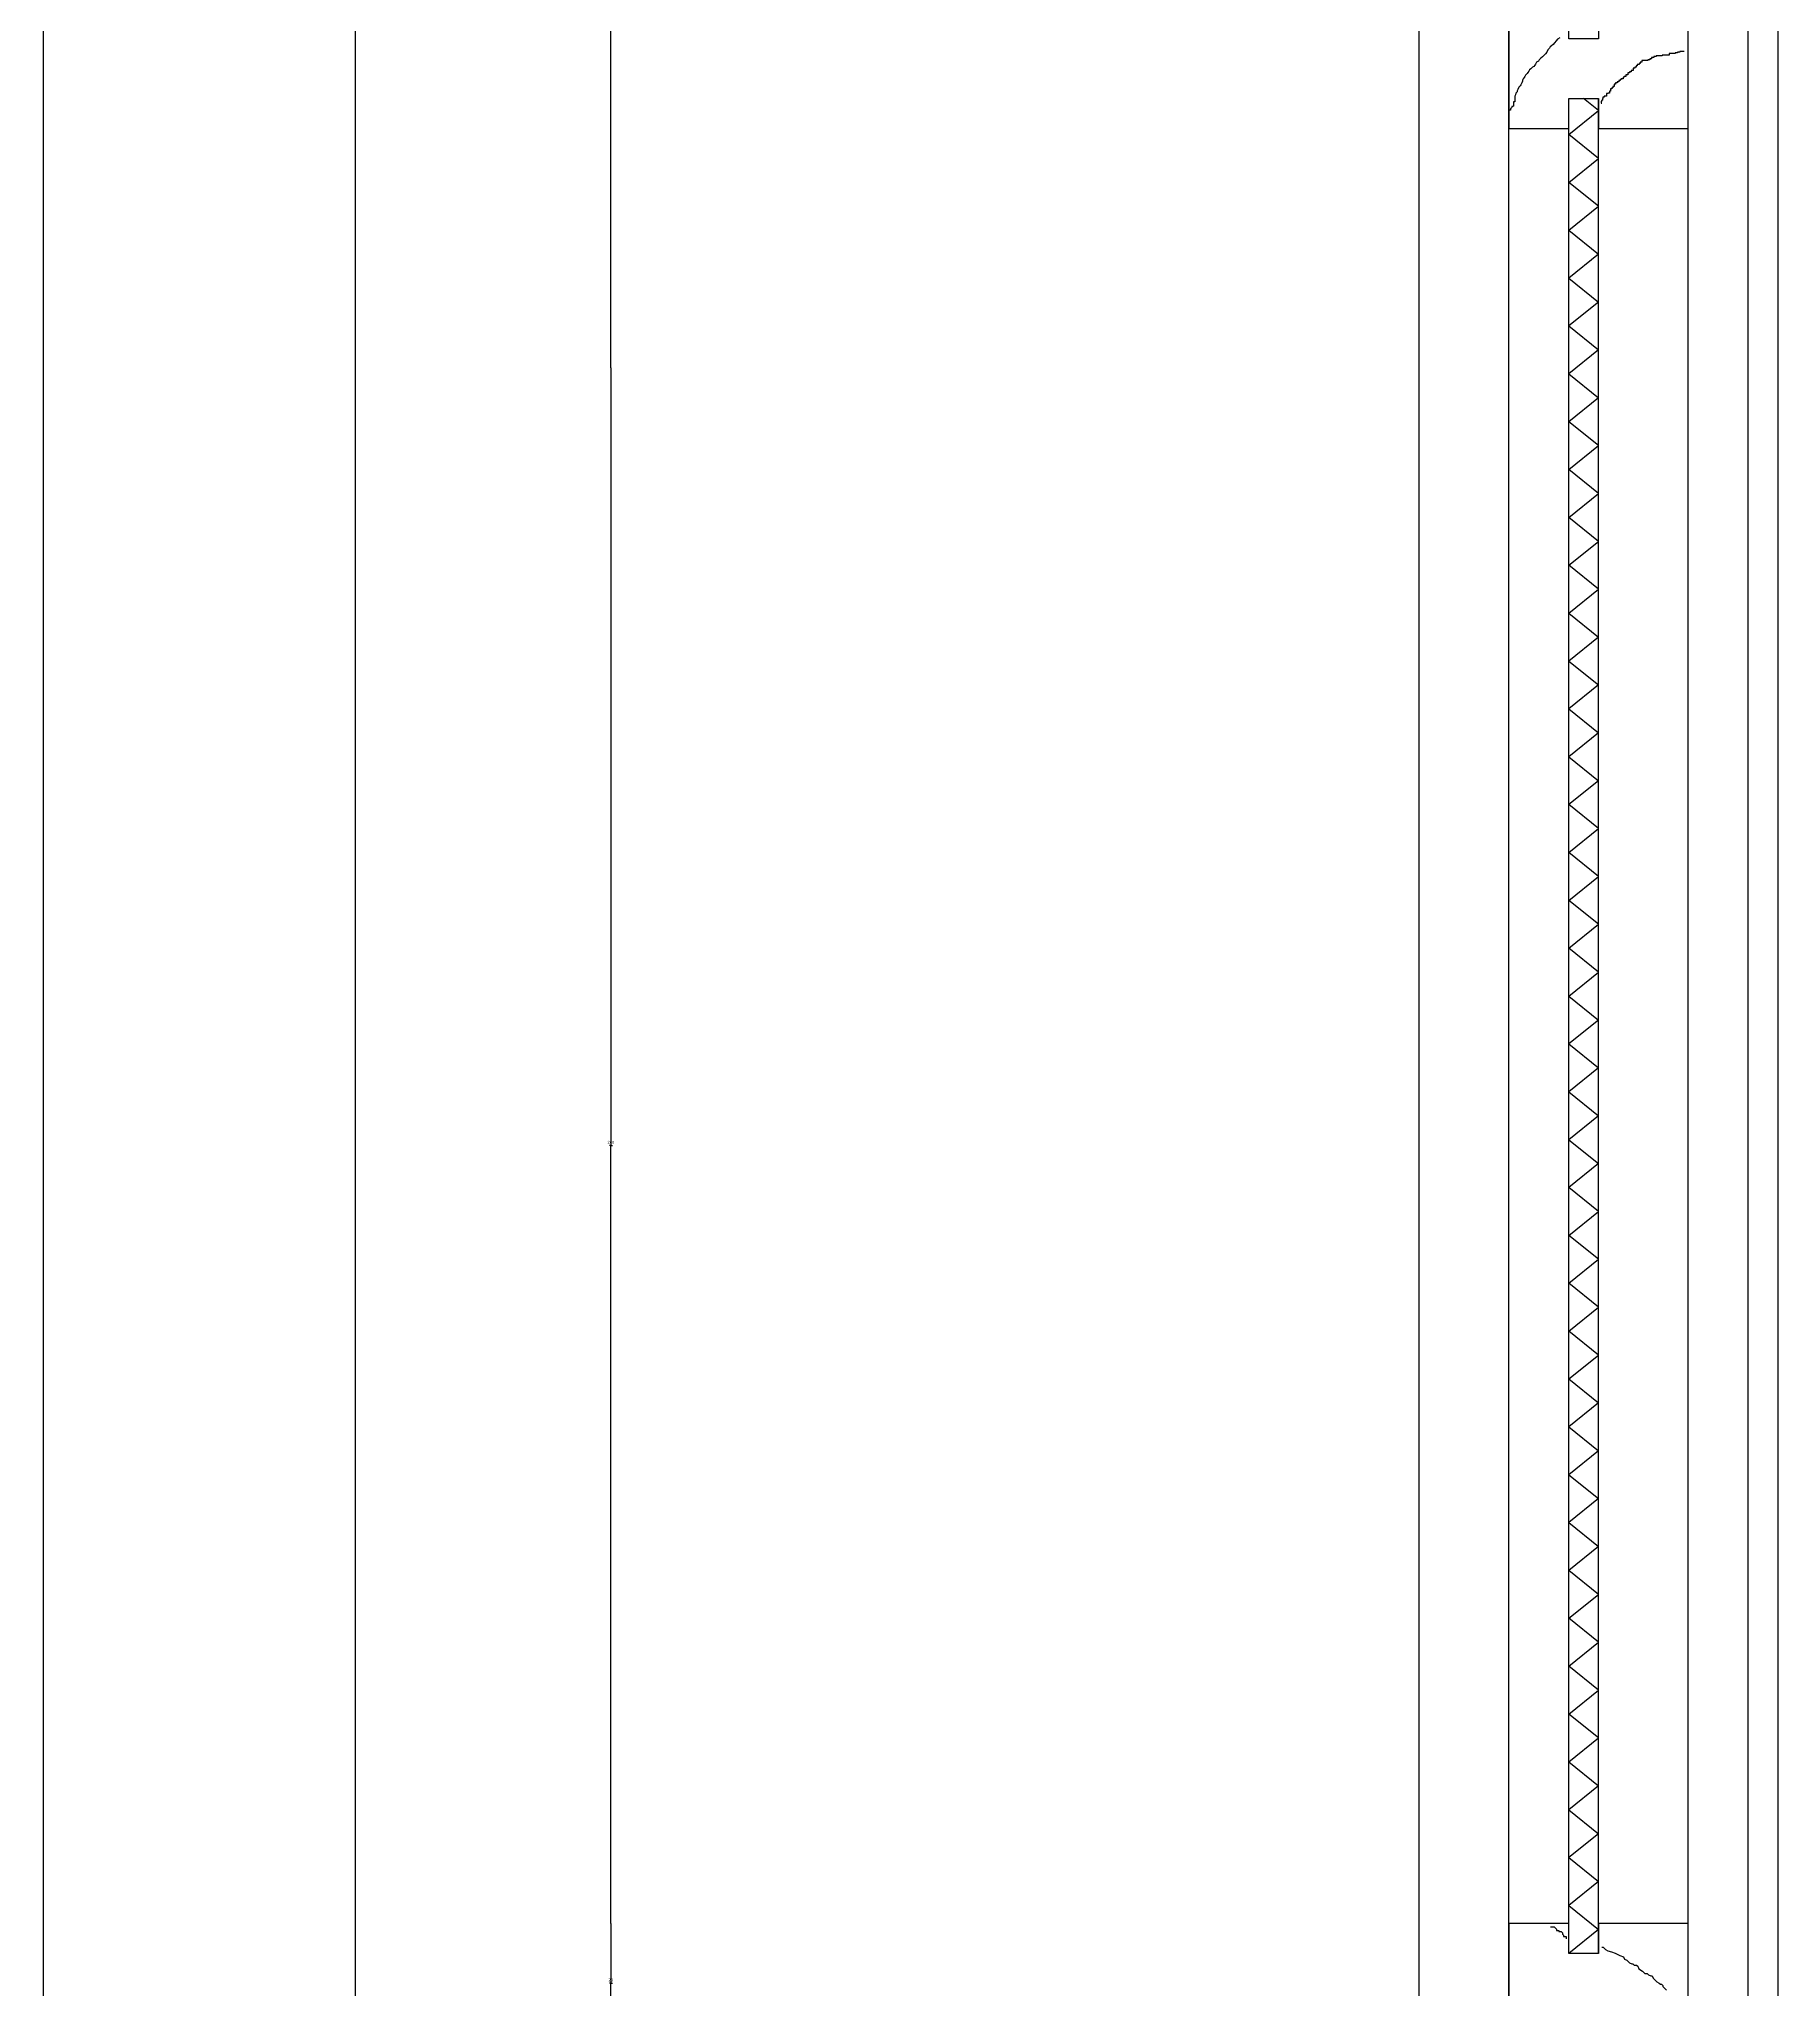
# Model space of a CAD drawing. Header units: metres. Extents: x 237 to 5358, y 156 to 7022.
# Drawn here: x 3638 to 4219, y 2075 to 2727 of the extents above; entities that cross this region are included whole.
import ezdxf

# ---------------------------------------------------------------- set-up
doc = ezdxf.new("R2010")
doc.units = ezdxf.units.M
for name, color, linetype in [('3', 3, 'Continuous'), ('4', 4, 'Continuous'), ('7', 7, 'Continuous'), ('BH', 3, 'Continuous'), ('DIM', 3, 'Continuous')]:
    doc.layers.add(name, color=color, linetype=linetype)
doc.dimstyles.get("Standard").update_dxf_attribs({"dimtxt": 2.5, "dimasz": 2.5, "dimexe": 1.25, "dimexo": 0.625, "dimtad": 1, "dimcen": 2.5, "dimazin": 3, "dimtfac": 1, "dimtmove": 0, "dimatfit": 3})

# ---------------------------------------------------------------- blocks, each defined once
blk = doc.blocks.new('BH2')
at = {"layer": 'BH'}
blk.add_lwpolyline([(0, 32), (5, 28), (0, 24), (5, 20), (0, 16), (5, 12), (0, 8), (5, 4), (0, 0)], dxfattribs=at)
blk = doc.blocks.new('*D1')
for p, q in [((3639.02, 6576.88), (3639.02, 3697.6)), ((3638.77, 3697.6), (3638.52, 3697.6)), ((3639.02, 818.32), (3639.02, 3697.6)), ((3639.02, 3697.6), (3639.02, 3697.6)), ((3639.27, 3697.6), (3639.52, 3697.6))]:
    blk.add_line(p, q)
at = {"layer": 'Defpoints'}
for p in [(3639.02, 6576.88), (3639.02, 3697.6), (3639.02, 818.32)]:
    blk.add_point(p, dxfattribs=at)
at = {"layer": 'DIM', "insert": (3639.02, 3698.725), "char_height": 1, "attachment_point": 5}
blk.add_mtext('2880', dxfattribs=at)
blk = doc.blocks.new('*D51')
for p, q in [((3828.77, 4656.87), (3828.77, 3636.87)), ((3828.52, 3636.87), (3828.27, 3636.87)), ((3828.77, 2616.88), (3828.77, 3636.87)), ((3828.77, 3636.87), (3828.77, 3636.87)), ((3829.02, 3636.87), (3829.27, 3636.87))]:
    blk.add_line(p, q)
at = {"layer": 'Defpoints'}
for p in [(3828.77, 4656.87), (3828.77, 3636.87), (3828.77, 2616.88)]:
    blk.add_point(p, dxfattribs=at)
at = {"layer": 'DIM', "insert": (3828.77, 3637.995), "char_height": 1, "attachment_point": 5}
blk.add_mtext('0', dxfattribs=at)
blk = doc.blocks.new('*D52')
for p, q in [((3743.42, 6056.88), (3743.42, 3736.88)), ((3743.16, 3736.88), (3742.91, 3736.88)), ((3743.41, 1416.88), (3743.41, 3736.88)), ((3743.42, 3736.88), (3743.41, 3736.88)), ((3743.67, 3736.88), (3743.92, 3736.88))]:
    blk.add_line(p, q)
at = {"layer": 'Defpoints'}
for p in [(3743.42, 6056.88), (3743.42, 3736.88), (3743.41, 1416.88)]:
    blk.add_point(p, dxfattribs=at)
at = {"layer": 'DIM', "insert": (3743.415, 3735.755), "char_height": 1, "attachment_point": 5}
blk.add_mtext('2320', dxfattribs=at)
blk = doc.blocks.new('*D57')
for p, q in [((3828.77, 2616.88), (3828.77, 2356.88)), ((3828.52, 2356.88), (3828.27, 2356.88)), ((3828.77, 2096.88), (3828.77, 2356.88)), ((3828.77, 2356.88), (3828.77, 2356.88)), ((3829.02, 2356.88), (3829.27, 2356.88))]:
    blk.add_line(p, q)
at = {"layer": 'Defpoints'}
for p in [(3828.77, 2616.88), (3828.77, 2356.88), (3828.77, 2096.88)]:
    blk.add_point(p, dxfattribs=at)
at = {"layer": 'DIM', "insert": (3828.77, 2358.005), "char_height": 1, "attachment_point": 5}
blk.add_mtext('260', dxfattribs=at)
blk = doc.blocks.new('*D59')
for p, q in [((3828.77, 2096.88), (3828.77, 2076.88)), ((3828.52, 2076.88), (3828.27, 2076.88)), ((3828.77, 2056.88), (3828.77, 2076.88)), ((3828.77, 2076.88), (3828.77, 2076.88)), ((3829.02, 2076.88), (3829.27, 2076.88))]:
    blk.add_line(p, q)
at = {"layer": 'Defpoints'}
for p in [(3828.77, 2096.88), (3828.77, 2076.88), (3828.77, 2056.88)]:
    blk.add_point(p, dxfattribs=at)
at = {"layer": 'DIM', "insert": (3828.77, 2078.005), "char_height": 1, "attachment_point": 5}
blk.add_mtext('20', dxfattribs=at)

msp = doc.modelspace()

# ---------------------------------------------------------------- linework, layer by layer
at = {"layer": '3'}
msp.add_line((4189.08, 1466.88), (4189.08, 4616.87), dxfattribs=at)
at = {"layer": '4'}
for p, q in [((4099.08, 1366.88), (4099.08, 4716.87)), ((4129.08, 1446.88), (4129.08, 4636.87)), ((4209.08, 1446.88), (4209.08, 4636.87))]:
    msp.add_line(p, q, dxfattribs=at)
for points in [[(4189.08, 2736.87), (4159.08, 2736.87), (4159.08, 2726.87), (4149.08, 2726.87), (4149.08, 2736.87), (4129.08, 2736.87), (4129.08, 2696.87), (4149.08, 2696.87), (4149.08, 2706.87), (4159.08, 2706.87), (4159.08, 2696.87), (4189.08, 2696.87)], [(4189.08, 2096.88), (4159.08, 2096.88), (4159.08, 2086.88), (4149.08, 2086.88), (4149.08, 2096.88), (4129.08, 2096.88), (4129.08, 2056.88), (4149.08, 2056.88), (4149.08, 2066.88), (4159.08, 2066.88), (4159.08, 2056.88), (4189.08, 2056.88)]]:
    msp.add_lwpolyline(points, close=True, dxfattribs=at)
at = {"layer": '7'}
for p, q in [((4219.08, 1426.88), (4219.08, 4656.87)), ((4149.08, 2086.88), (4149.08, 2706.87)), ((4159.08, 2086.88), (4159.08, 2706.87))]:
    msp.add_line(p, q, dxfattribs=at)
at = {"layer": 'BH'}
for p, q in [((4143.9, 2724.96), (4143.31, 2724.56)), ((4144.3, 2725.55), (4143.9, 2724.96)), ((4144.89, 2726.15), (4144.3, 2725.55)), ((4145.29, 2726.74), (4144.89, 2726.15)), ((4146.08, 2727.14), (4145.29, 2726.74)), ((4137.97, 2718.43), (4137.77, 2718.04)), ((4138.36, 2719.03), (4137.97, 2718.43)), ((4138.96, 2719.42), (4138.36, 2719.03)), ((4139.15, 2719.82), (4138.96, 2719.42)), ((4139.75, 2720.41), (4139.15, 2719.82)), ((4140.34, 2720.81), (4139.75, 2720.41)), ((4140.93, 2721.4), (4140.34, 2720.81)), ((4141.33, 2721.8), (4140.93, 2721.4)), ((4141.73, 2722.39), (4141.33, 2721.8)), ((4142.12, 2723.18), (4141.73, 2722.39)), ((4142.52, 2723.58), (4142.12, 2723.18)), ((4142.71, 2723.77), (4142.52, 2723.58)), ((4142.91, 2724.17), (4142.71, 2723.77)), ((4143.31, 2724.56), (4142.91, 2724.17)), ((4172.6, 2718.24), (4172, 2718.24)), ((4172, 2718.24), (4172, 2717.84)), ((4172.99, 2718.63), (4172.6, 2718.63)), ((4172.6, 2718.63), (4172.6, 2718.24)), ((4173.59, 2719.03), (4172.99, 2719.03)), ((4172.99, 2719.03), (4172.99, 2718.63)), ((4175.56, 2719.62), (4173.59, 2719.62)), ((4173.59, 2719.62), (4173.59, 2719.03)), ((4176.16, 2719.82), (4175.56, 2719.82)), ((4175.56, 2719.82), (4175.56, 2719.62)), ((4176.75, 2720.21), (4176.16, 2720.21)), ((4176.16, 2720.21), (4176.16, 2719.82)), ((4177.54, 2720.61), (4176.75, 2720.61)), ((4176.75, 2720.61), (4176.75, 2720.21)), ((4178.33, 2721), (4177.54, 2721)), ((4177.54, 2721), (4177.54, 2720.61)), ((4180.31, 2721.2), (4178.33, 2721.2)), ((4178.33, 2721.2), (4178.33, 2721)), ((4182.69, 2721.4), (4180.31, 2721.4)), ((4180.31, 2721.4), (4180.31, 2721.2)), ((4184.67, 2721.99), (4182.69, 2721.99)), ((4182.69, 2721.99), (4182.69, 2721.4)), ((4185.46, 2722.19), (4184.67, 2722.19)), ((4184.67, 2722.19), (4184.67, 2721.99)), ((4186.25, 2722.39), (4185.46, 2722.39)), ((4185.46, 2722.39), (4185.46, 2722.19)), ((4187.64, 2722.59), (4186.25, 2722.59)), ((4186.25, 2722.59), (4186.25, 2722.39)), ((4133.41, 2712.1), (4133.02, 2711.51)), ((4133.61, 2712.7), (4133.41, 2712.1)), ((4133.81, 2713.49), (4133.61, 2713.09)), ((4133.61, 2713.09), (4133.61, 2712.7)), ((4134.21, 2713.88), (4133.81, 2713.49)), ((4134.4, 2714.28), (4134.21, 2713.88)), ((4134.6, 2714.68), (4134.4, 2714.28)), ((4135.2, 2715.27), (4134.6, 2714.68)), ((4135.39, 2715.66), (4135.2, 2715.27)), ((4135.79, 2716.06), (4135.39, 2715.66)), ((4135.99, 2716.46), (4135.79, 2716.06)), ((4136.38, 2716.85), (4135.99, 2716.46)), ((4136.98, 2717.44), (4136.38, 2716.85)), ((4137.37, 2717.64), (4136.98, 2717.44)), ((4137.77, 2718.04), (4137.37, 2717.64)), ((4164.68, 2711.71), (4164.28, 2711.71)), ((4164.28, 2711.71), (4164.28, 2710.92)), ((4165.27, 2712.1), (4164.68, 2712.1)), ((4164.68, 2712.1), (4164.68, 2711.71)), ((4165.87, 2712.5), (4165.27, 2712.5)), ((4165.27, 2712.5), (4165.27, 2712.1)), ((4166.26, 2712.9), (4165.87, 2712.9)), ((4165.87, 2712.9), (4165.87, 2712.5)), ((4166.66, 2713.29), (4166.26, 2713.29)), ((4166.26, 2713.29), (4166.26, 2712.9)), ((4167.25, 2713.49), (4166.66, 2713.49)), ((4166.66, 2713.49), (4166.66, 2713.29)), ((4167.65, 2714.08), (4167.25, 2714.08)), ((4167.25, 2714.08), (4167.25, 2713.49)), ((4168.24, 2714.28), (4167.65, 2714.28)), ((4167.65, 2714.28), (4167.65, 2714.08)), ((4168.84, 2714.87), (4168.24, 2714.87)), ((4168.24, 2714.87), (4168.24, 2714.28)), ((4169.43, 2715.47), (4168.84, 2715.47)), ((4168.84, 2715.47), (4168.84, 2714.87)), ((4170.02, 2715.86), (4169.43, 2715.86)), ((4169.43, 2715.86), (4169.43, 2715.47)), ((4170.62, 2716.26), (4170.02, 2716.26)), ((4170.02, 2716.26), (4170.02, 2715.86)), ((4171.21, 2717.05), (4170.62, 2717.05)), ((4170.62, 2717.05), (4170.62, 2716.26)), ((4171.61, 2717.44), (4171.21, 2717.44)), ((4171.21, 2717.44), (4171.21, 2717.05)), ((4172, 2717.84), (4171.61, 2717.84)), ((4171.61, 2717.84), (4171.61, 2717.44)), ((4131.04, 2705.78), (4130.64, 2705.78)), ((4130.64, 2705.78), (4130.64, 2704.39)), ((4131.24, 2708.15), (4131.04, 2707.75)), ((4131.04, 2707.75), (4131.04, 2705.78)), ((4131.44, 2708.74), (4131.24, 2708.15)), ((4131.83, 2709.14), (4131.44, 2708.74)), ((4132.03, 2709.93), (4131.83, 2709.53)), ((4131.83, 2709.53), (4131.83, 2709.14)), ((4132.42, 2710.72), (4132.03, 2709.93)), ((4132.82, 2711.12), (4132.42, 2710.72)), ((4133.02, 2711.51), (4132.82, 2711.12)), ((4160.13, 2705.97), (4159.93, 2705.97)), ((4159.93, 2705.97), (4159.93, 2705.38)), ((4159.93, 2705.38), (4160.13, 2705.38)), ((4160.33, 2706.37), (4160.13, 2706.37)), ((4160.13, 2706.37), (4160.13, 2705.97)), ((4160.52, 2706.96), (4160.33, 2706.96)), ((4160.33, 2706.96), (4160.33, 2706.37)), ((4160.92, 2707.36), (4160.52, 2707.36)), ((4160.52, 2707.36), (4160.52, 2706.96)), ((4161.71, 2707.75), (4160.92, 2707.75)), ((4160.92, 2707.75), (4160.92, 2707.36)), ((4162.31, 2708.55), (4161.71, 2708.55)), ((4161.71, 2708.55), (4161.71, 2707.75)), ((4162.7, 2708.74), (4162.31, 2708.74)), ((4162.31, 2708.74), (4162.31, 2708.55)), ((4163.1, 2709.34), (4162.7, 2709.34)), ((4162.7, 2709.34), (4162.7, 2708.74)), ((4163.49, 2710.13), (4163.1, 2710.13)), ((4163.1, 2710.13), (4163.1, 2709.34)), ((4163.89, 2710.52), (4163.49, 2710.52)), ((4163.49, 2710.52), (4163.49, 2710.13)), ((4164.28, 2710.92), (4163.89, 2710.92)), ((4163.89, 2710.92), (4163.89, 2710.52)), ((4129.26, 2703.01), (4129.06, 2702.81)), ((4129.06, 2702.81), (4129.06, 2701.62)), ((4129.65, 2703.01), (4129.26, 2703.01)), ((4129.85, 2703.6), (4129.65, 2703.6)), ((4129.65, 2703.6), (4129.65, 2703.01)), ((4130.05, 2704), (4129.85, 2703.6)), ((4130.25, 2704.19), (4130.05, 2704.19)), ((4130.05, 2704.19), (4130.05, 2704)), ((4130.64, 2704.39), (4130.25, 2704.19)), ((4142.99, 2095.74), (4144.19, 2095.74)), ((4144.19, 2095.74), (4144.99, 2094.94)), ((4144.99, 2094.94), (4144.99, 2094.54)), ((4144.99, 2094.54), (4145.79, 2094.54)), ((4145.79, 2094.54), (4145.79, 2094.14)), ((4145.79, 2094.14), (4146.59, 2094.14)), ((4146.59, 2094.14), (4146.99, 2093.74)), ((4146.99, 2093.74), (4146.99, 2093.34)), ((4146.99, 2093.34), (4147.39, 2092.94)), ((4147.39, 2092.94), (4147.39, 2092.54)), ((4147.39, 2092.54), (4148.19, 2092.54)), ((4148.19, 2092.54), (4148.19, 2091.75)), ((4160.18, 2088.95), (4160.58, 2088.95)), ((4160.58, 2088.95), (4161.38, 2088.15)), ((4161.38, 2088.15), (4162.17, 2087.75)), ((4162.17, 2087.75), (4163.37, 2087.35)), ((4163.37, 2087.35), (4164.57, 2086.95)), ((4164.57, 2086.95), (4166.17, 2086.15)), ((4166.17, 2086.15), (4167.37, 2085.75)), ((4167.37, 2085.75), (4167.77, 2084.96)), ((4167.77, 2084.96), (4168.57, 2084.56)), ((4168.57, 2084.56), (4169.37, 2083.76)), ((4169.37, 2083.76), (4170.17, 2083.36)), ((4170.17, 2083.36), (4170.57, 2083.36)), ((4170.57, 2083.36), (4170.97, 2082.96)), ((4170.97, 2082.96), (4171.77, 2082.96)), ((4171.77, 2082.96), (4172.17, 2082.56)), ((4172.17, 2082.56), (4172.57, 2081.76)), ((4172.57, 2081.76), (4173.76, 2080.96)), ((4173.76, 2080.96), (4174.56, 2080.16)), ((4174.56, 2080.16), (4175.36, 2080.16)), ((4175.36, 2080.16), (4175.76, 2079.76)), ((4175.76, 2079.76), (4176.56, 2079.36)), ((4176.56, 2079.36), (4176.96, 2079.36)), ((4176.96, 2079.36), (4177.36, 2078.57)), ((4177.36, 2078.57), (4177.76, 2078.17)), ((4177.76, 2078.17), (4178.56, 2077.37)), ((4178.56, 2077.37), (4179.36, 2076.97)), ((4179.36, 2076.97), (4179.76, 2076.57)), ((4179.76, 2076.57), (4180.16, 2076.57)), ((4180.16, 2076.57), (4180.56, 2076.17)), ((4180.56, 2076.17), (4180.56, 2075.77)), ((4180.56, 2075.77), (4180.96, 2075.37)), ((4180.96, 2075.37), (4181.76, 2074.57))]:
    msp.add_line(p, q, dxfattribs=at)
msp.add_lwpolyline([(4149.08, 2662.88), (4159.08, 2670.88), (4149.08, 2678.88), (4159.08, 2686.88), (4149.08, 2694.88), (4159.08, 2702.88), (4154.08, 2706.87)], dxfattribs=at)

# ---------------------------------------------------------------- block references
at = {"layer": '3', "xscale": 2, "yscale": 2, "zscale": 2}
for p in [(4149.08, 2598.88), (4149.08, 2470.88), (4149.08, 2342.88), (4149.08, 2214.88), (4149.08, 2086.88)]:
    msp.add_blockref('BH2', p, dxfattribs=at)
at = {"layer": '3', "xscale": -2, "yscale": 2, "zscale": 2, "rotation": 180}
for p in [(4149.08, 2598.88), (4149.08, 2470.88), (4149.08, 2342.88), (4149.08, 2214.88)]:
    msp.add_blockref('BH2', p, dxfattribs=at)

# ---------------------------------------------------------------- dimensions: what is measured, and where the dimension line sits
at = {"layer": 'DIM'}
for base, p1, p2, text, picture, middle in [((3639.02, 3697.6), (3639.02, 6576.88), (3639.02, 818.32), '2880', '*D1', (3639.02, 3698.725)), ((3743.42, 3736.88), (3743.42, 6056.88), (3743.41, 1416.88), '2320', '*D52', (3743.415, 3735.755)), ((3828.77, 2356.88), (3828.77, 2616.88), (3828.77, 2096.88), '260', '*D57', (3828.77, 2358.005)), ((3828.77, 2076.88), (3828.77, 2096.88), (3828.77, 2056.88), '20', '*D59', (3828.77, 2078.005))]:
    dim = msp.add_linear_dim(base=base, p1=p1, p2=p2, text=text, dimstyle='Standard', dxfattribs=at)
    dim.commit()
    dim.dimension.update_dxf_attribs({"geometry": picture, "text_midpoint": middle})
dim = msp.add_linear_dim(base=(3828.77, 3636.87), p1=(3828.77, 4656.87), p2=(3828.77, 2616.88), dimstyle='Standard', dxfattribs=at)
dim.commit()
dim.dimension.update_dxf_attribs({"geometry": '*D51', "text_midpoint": (3828.77, 3637.995)})

doc.saveas('drawing.dxf')
